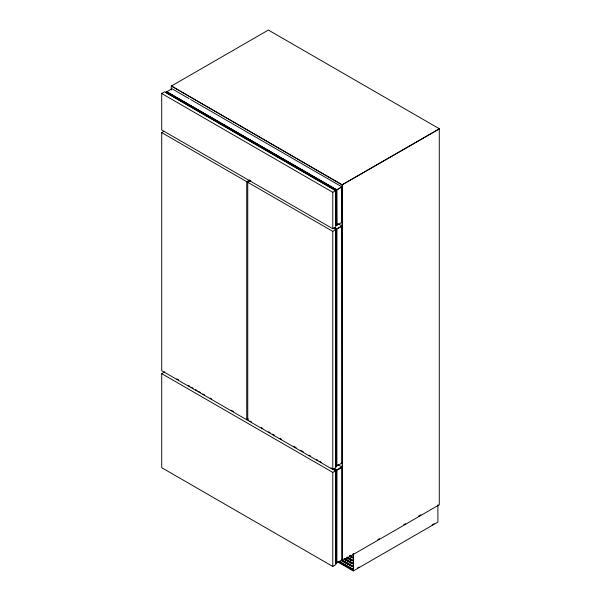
<?xml version="1.0" encoding="UTF-8"?>
<svg xmlns="http://www.w3.org/2000/svg" width="601" height="601" viewBox="0 0 601 601"><rect width="100%" height="100%" fill="white"/><g stroke="black" fill="none" stroke-linecap="round" stroke-linejoin="round"><path stroke-width="0.9" d="M166.747 91.795L336.763 189.811L336.823 225.285L336.703 189.916L341.886 186.851L336.703 189.916L166.747 91.795L171.924 88.73L189.067 98.624M334.284 227.614L336.763 228.906L334.321 227.531M336.763 225.315L341.946 222.257M336.703 229.011L341.946 226.051L335.726 229.522L335.726 466.722L336.74 466.136L336.74 228.936L336.703 466.008L341.946 462.98M334.261 468.622C337.589 473.49 348.287 461.613 336.703 470.035L336.703 563.009L341.946 559.982M352.186 557.548L349.677 556.286M346.92 557.938L351.863 560.793L352.186 560.508M161.714 93.523L164.772 91.758L335.824 190.517L335.824 226.96L332.774 228.726L161.714 129.966L161.714 93.523L332.774 192.282L335.824 190.517M248.258 418.897L246.733 419.783L161.714 370.697L161.714 132.611L164.005 131.288M161.714 132.611L246.733 181.697L249.791 179.932M333.397 228.207L335.824 229.612L335.824 467.691L332.774 469.456L247.755 420.369L247.755 182.283L250.805 180.525M286.331 162.202L335.726 190.72L336.74 190.134L166.702 91.961L165.688 92.554L284.716 161.271M336.74 225.112L335.726 225.698L335.726 190.72M247.755 182.283L332.774 231.37L335.824 229.612M330.963 467.826L335.824 470.628L335.824 564.692L332.774 566.45L161.714 467.691L161.714 373.634L164.772 371.869M161.714 373.634L332.774 472.394L335.824 470.628M333.292 469.434L335.726 470.838L336.74 470.252L333.502 468.382M336.74 562.837L335.726 563.422L335.726 470.838M377.766 539.653L379.396 538.714M403.774 524.635L405.397 523.696M418.401 516.191L420.835 514.787M342.187 560.853L439.286 504.795L439.286 128.727L268.369 30.05L171.277 86.108L171.277 90.022M357.693 567.862L359.03 567.096M432.111 524.898L434.117 523.741M336.703 563.009L336.823 470.035L334.321 468.517M190.63 99.526L341.946 186.888L341.946 222.325M337.912 223.655L341.946 225.984L341.946 463.055M337.882 464.656L341.946 467.007L341.946 560.049M176.927 378.893L178.55 379.832M188.278 385.444L189.901 386.383M191.524 387.314L193.146 388.254M195.573 389.658L197.196 390.597M198.818 391.529L200.441 392.468M202.875 393.873L204.49 394.804M210.17 398.08L211.792 399.019M231.25 410.25L233.676 411.655M246.65 419.145L248.273 420.084M249.896 421.016L251.511 421.955M261.24 427.574L262.862 428.505M268.542 431.781L270.157 432.72M272.591 434.125L274.214 435.056M279.886 438.339L281.508 439.271M293.671 446.295L296.105 447.7M300.966 450.502L303.4 451.907M309.072 455.182L310.694 456.121M316.366 459.397L317.989 460.336M319.612 461.267L321.235 462.207M349.677 555.437L352.186 556.887L352.186 557.638L349.354 556.376M350.24 556.045C352.464 558.314 352.855 557.059 350.165 556.188M349.759 556.143L351.382 557.082M347.333 557.044L352.186 559.854L352.186 560.605M347.814 557.608C356.476 563.941 351.089 558.472 346.92 557.285M347.333 557.705L351.382 560.042M347.25 557.848L351.3 560.185M344.816 558.562L352.186 562.814L352.186 563.565L343.682 559.035M344.576 558.697L351.863 562.912C351.54 564.872 352.366 562.04 351.78 563.047L344.493 558.84M345.71 559.734L352.111 563.61L344.816 559.403M342.472 560.17L352.186 565.774L352.186 566.533L341.255 560.59M342.142 560.26L351.863 565.872C351.54 567.832 352.366 565.008 351.78 566.014L342.067 560.402M341.661 560.357L352.186 566.435L341.578 560.5M339.152 561.214L352.186 568.741L352.186 569.493L338.017 561.687M338.904 561.357L351.863 568.831C351.54 570.792 352.366 567.968 351.78 568.974L338.821 561.492M338.423 561.447L352.186 569.395L338.34 561.589M337.762 561.988L353.29 570.95L437.904 522.096L437.904 504.817M353.388 553.724L353.388 570.89L353.185 553.724M332.774 192.282L332.774 228.726M332.774 231.37L332.774 469.456M332.774 472.394L332.774 566.45M246.733 181.697L246.733 419.783M171.42 86.026L342.044 184.868L439.286 128.892L342.044 184.868L342.33 560.771L342.33 184.868L171.42 86.026"/></g></svg>
